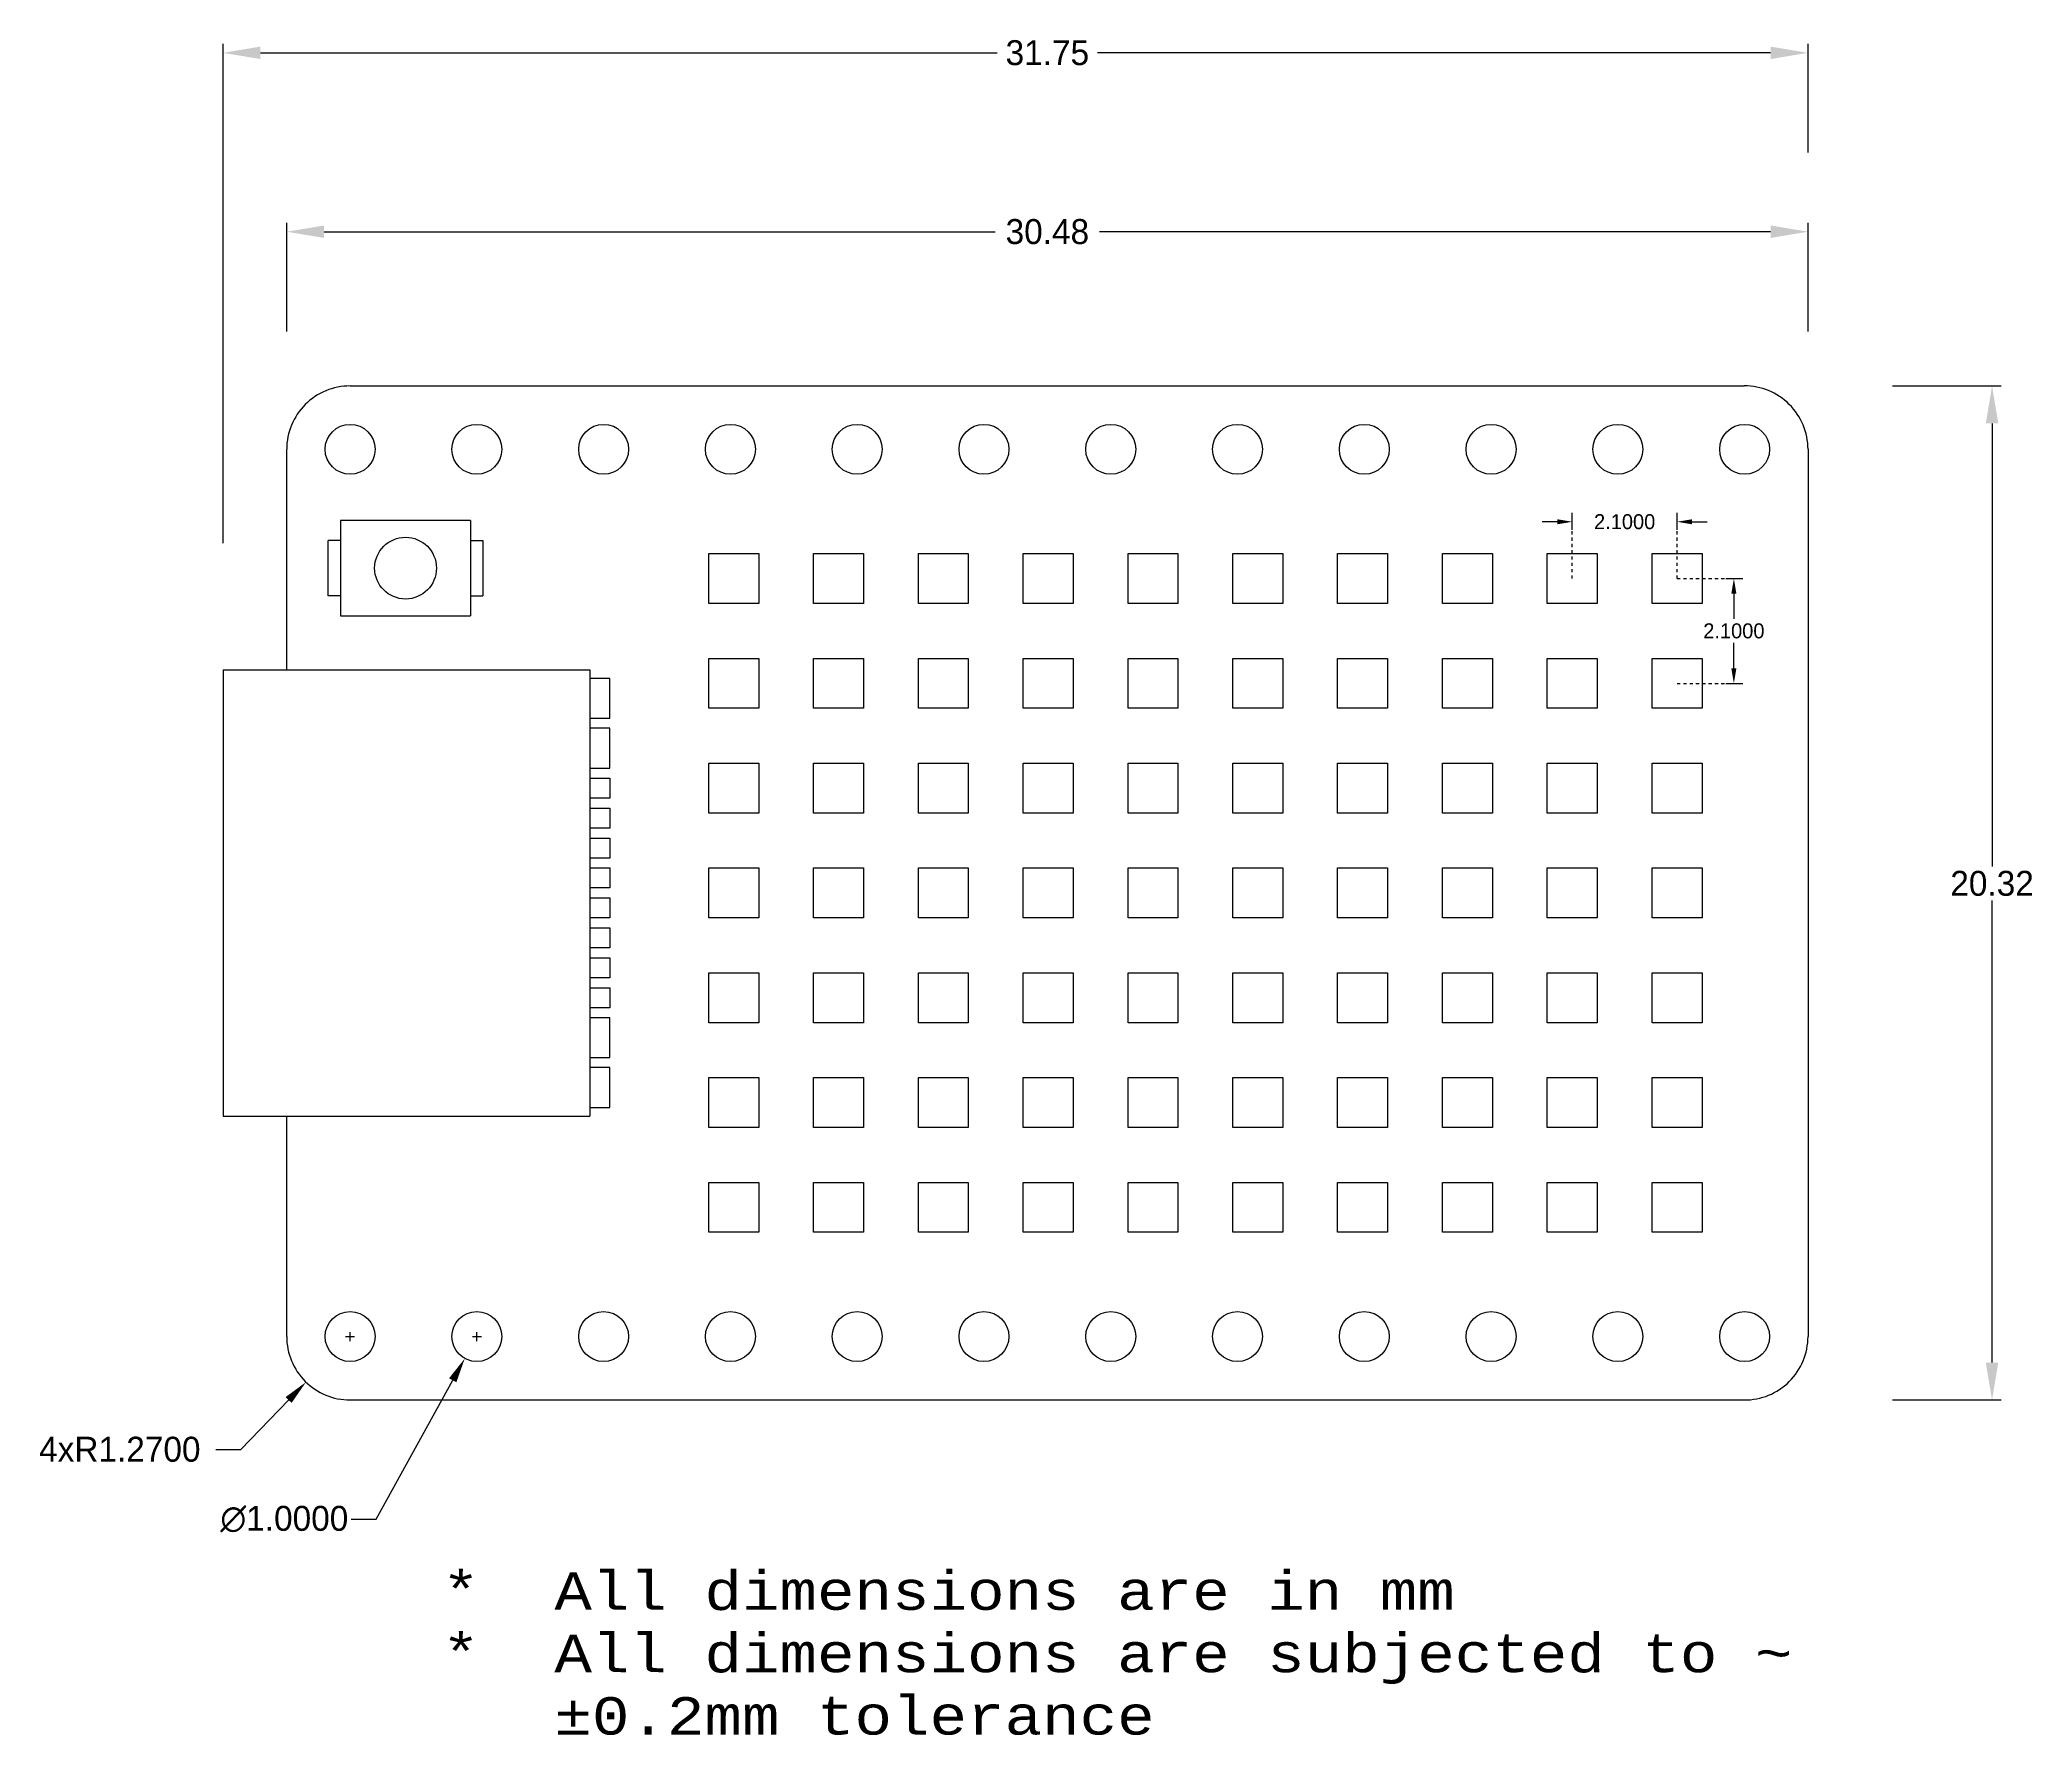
# Model space of a CAD drawing. Extents: x -4.9 to 35, y -6.7 to 27.3.
import ezdxf

# ---------------------------------------------------------------- set-up
doc = ezdxf.new("R2010")
doc.units = 0
doc.header["$MEASUREMENT"] = 0
doc.layers.get('0').update_dxf_attribs({"linetype": 'CONTINUOUS'})
doc.layers.get('Defpoints').update_dxf_attribs({"linetype": 'CONTINUOUS'})
doc.dimstyles.get("Standard").update_dxf_attribs({"dimtxt": 0.18, "dimasz": 0.18, "dimexe": 0.18, "dimexo": 0.0625, "dimgap": 0.09, "dimtad": 0, "dimtih": 1, "dimtoh": 1, "dimdec": 4, "dimzin": 0, "dimdsep": 46, "dimtxsty": 'Standard', "dimcen": 0.09, "dimadec": 0, "dimazin": 0, "dimtfac": 1, "dimtdec": 4, "dimtofl": 0, "dimtmove": 0, "dimatfit": 3, "dimfxl": 1, "dimtolj": 1, "dimtzin": 0, "dimarcsym": 0})

# ---------------------------------------------------------------- blocks, each defined once
blk = doc.blocks.new('*D19')
at = {"color": 0, "linetype": 'Continuous', "lineweight": -2, "transparency": 16777216}
for p, q in [((0, 21.414), (0, 23.59)), ((30.48, 21.414), (30.48, 23.59)), ((0.75, 23.41), (14.192, 23.41)), ((29.73, 23.41), (16.288, 23.41))]:
    blk.add_line(p, q, dxfattribs=at)
at = {"color": 0, "linetype": 'Continuous', "transparency": 16777216}
for points in [[(0.75, 23.535), (0.75, 23.285), (0, 23.41)], [(29.73, 23.535), (29.73, 23.285), (30.48, 23.41)]]:
    blk.add_solid(points, dxfattribs=at)
at = {"layer": 'Defpoints', "color": 0, "linetype": 'Continuous', "transparency": 16777216}
for p in [(30.48, 23.41), (0, 21.351), (30.48, 21.351)]:
    blk.add_point(p, dxfattribs=at)
at = {"color": 0, "linetype": 'Continuous', "transparency": 16777216, "insert": (15.24, 23.41), "char_height": 0.18, "attachment_point": 5}
blk.add_mtext('\\A1;{\\H2.77778x;30.48}', dxfattribs=at)
blk = doc.blocks.new('*D22')
at = {"color": 0, "linetype": 'Continuous', "lineweight": -2, "transparency": 16777216}
for p, q in [((32.171, 20.32), (34.347, 20.32)), ((34.167, 19.57), (34.167, 10.689)), ((34.167, 0.75), (34.167, 10.009)), ((32.171, 0), (34.347, 0))]:
    blk.add_line(p, q, dxfattribs=at)
at = {"color": 0, "linetype": 'Continuous', "transparency": 16777216}
for points in [[(34.042, 19.57), (34.292, 19.57), (34.167, 20.32)], [(34.042, 0.75), (34.292, 0.75), (34.167, 0)]]:
    blk.add_solid(points, dxfattribs=at)
at = {"layer": 'Defpoints', "color": 0, "linetype": 'Continuous', "transparency": 16777216}
for p in [(32.108, 20.32), (32.108, 0), (34.167, 0)]:
    blk.add_point(p, dxfattribs=at)
at = {"color": 0, "linetype": 'Continuous', "transparency": 16777216, "insert": (34.167, 10.349), "char_height": 0.18, "attachment_point": 5}
blk.add_mtext('\\A1;{\\H2.77778x;20.32}', dxfattribs=at)
blk = doc.blocks.new('*D23')
at = {"color": 0, "linetype": 'Continuous', "lineweight": -2, "transparency": 16777216}
for p, q in [((1.18, 1.27), (1.36, 1.27)), ((1.27, 1.18), (1.27, 1.36)), ((-0.92, -0.991), (0.039, -0.001)), ((-1.42, -0.991), (-0.92, -0.991))]:
    blk.add_line(p, q, dxfattribs=at)
at = {"color": 0, "linetype": 'Continuous', "transparency": 16777216}
blk.add_solid([(-0.021, 0.057), (0.099, -0.059), (0.387, 0.358)], dxfattribs=at)
at = {"layer": 'Defpoints', "color": 0, "linetype": 'Continuous', "transparency": 16777216}
for p in [(1.27, 1.27), (0.387, 0.358)]:
    blk.add_point(p, dxfattribs=at)
at = {"color": 0, "linetype": 'Continuous', "transparency": 16777216, "insert": (-3.343, -0.991), "char_height": 0.18, "attachment_point": 5}
blk.add_mtext('\\A1;{\\H2.77778x;4xR1.2700}', dxfattribs=at)
blk = doc.blocks.new('*D24')
at = {"color": 0, "linetype": 'Continuous', "lineweight": -2, "transparency": 16777216}
for p, q in [((3.72, 1.27), (3.9, 1.27)), ((3.81, 1.18), (3.81, 1.36)), ((1.793, -2.389), (3.327, 0.394)), ((1.293, -2.389), (1.793, -2.389))]:
    blk.add_line(p, q, dxfattribs=at)
at = {"color": 0, "linetype": 'Continuous', "transparency": 16777216}
blk.add_solid([(3.254, 0.434), (3.4, 0.354), (3.569, 0.832)], dxfattribs=at)
at = {"layer": 'Defpoints', "color": 0, "linetype": 'Continuous', "transparency": 16777216}
for p in [(4.051, 1.708), (3.569, 0.832)]:
    blk.add_point(p, dxfattribs=at)
at = {"color": 0, "linetype": 'Continuous', "transparency": 16777216, "insert": (-0.047, -2.389), "char_height": 0.18, "attachment_point": 5}
blk.add_mtext('\\A1;{\\H2.77778x;∅1.0000}', dxfattribs=at)
blk = doc.blocks.new('*D25')
at = {"color": 0, "linetype": 'Continuous', "lineweight": -2, "transparency": 16777216}
for p, q in [((25.456, 17.598), (25.156, 17.598)), ((25.756, 17.439), (25.756, 17.778)), ((27.856, 17.439), (27.856, 17.778)), ((28.156, 17.598), (28.456, 17.598))]:
    blk.add_line(p, q, dxfattribs=at)
at = {"color": 0, "linetype": 'Continuous', "transparency": 16777216}
for points in [[(25.456, 17.648), (25.456, 17.548), (25.756, 17.598)], [(28.156, 17.648), (28.156, 17.548), (27.856, 17.598)]]:
    blk.add_solid(points, dxfattribs=at)
at = {"layer": 'Defpoints', "color": 0, "linetype": 'Continuous', "transparency": 16777216}
for p in [(27.856, 17.598), (25.756, 17.377), (27.856, 17.377)]:
    blk.add_point(p, dxfattribs=at)
at = {"color": 0, "linetype": 'Continuous', "transparency": 16777216, "insert": (26.806, 17.598), "char_height": 0.18, "attachment_point": 5}
blk.add_mtext('\\A1;{\\H1.66667x;2.1000}', dxfattribs=at)
blk = doc.blocks.new('*D35')
at = {"color": 0, "linetype": 'Continuous', "lineweight": -2, "transparency": 16777216}
for p, q in [((28.836, 16.46), (29.174, 16.46)), ((28.994, 16.16), (28.994, 15.65)), ((28.994, 14.66), (28.994, 15.17)), ((28.836, 14.36), (29.174, 14.36))]:
    blk.add_line(p, q, dxfattribs=at)
at = {"color": 0, "linetype": 'Continuous', "transparency": 16777216}
for points in [[(28.944, 16.16), (29.044, 16.16), (28.994, 16.46)], [(28.944, 14.66), (29.044, 14.66), (28.994, 14.36)]]:
    blk.add_solid(points, dxfattribs=at)
at = {"layer": 'Defpoints', "color": 0, "linetype": 'Continuous', "transparency": 16777216}
for p in [(28.773, 16.46), (28.773, 14.36), (28.994, 14.36)]:
    blk.add_point(p, dxfattribs=at)
at = {"color": 0, "linetype": 'Continuous', "transparency": 16777216, "insert": (28.994, 15.41), "char_height": 0.18, "attachment_point": 5}
blk.add_mtext('\\A1;{\\H1.66667x;2.1000}', dxfattribs=at)
blk = doc.blocks.new('*D38')
at = {"color": 0, "linetype": 'Continuous', "lineweight": -2, "transparency": 16777216}
for p, q in [((-1.275, 17.172), (-1.275, 27.175)), ((30.48, 24.998), (30.48, 27.175)), ((-0.525, 26.995), (14.233, 26.995)), ((29.73, 26.995), (16.247, 26.995))]:
    blk.add_line(p, q, dxfattribs=at)
at = {"color": 0, "linetype": 'Continuous', "transparency": 16777216}
for points in [[(-0.525, 27.12), (-0.525, 26.87), (-1.275, 26.995)], [(29.73, 27.12), (29.73, 26.87), (30.48, 26.995)]]:
    blk.add_solid(points, dxfattribs=at)
at = {"layer": 'Defpoints', "color": 0, "linetype": 'Continuous', "transparency": 16777216}
for p in [(30.48, 26.995), (30.48, 24.936), (-1.275, 17.11)]:
    blk.add_point(p, dxfattribs=at)
at = {"color": 0, "linetype": 'Continuous', "transparency": 16777216, "insert": (15.24, 26.995), "char_height": 0.18, "attachment_point": 5}
blk.add_mtext('\\A1;{\\H2.77778x;31.75}', dxfattribs=at)

msp = doc.modelspace()

# ---------------------------------------------------------------- linework, layer by layer
at = {"linetype": 'Continuous'}
for p, q in [((1.27, 20.31996), (29.20136, 20.31996)), ((0.00004, 14.63), (0.00004, 19.04997)), ((30.47999, 19.04997), (30.47999, 1.27)), ((1.0813, 17.625), (1.0813, 15.7126)), ((3.6813, 17.625), (1.0813, 17.625)), ((3.6813, 17.625), (3.6813, 15.7126)), ((1.0813, 17.225), (0.8313, 17.225)), ((0.8313, 16.1126), (0.8313, 17.225)), ((3.6813, 17.225), (3.9313, 17.225)), ((3.9313, 17.225), (3.9313, 16.1126)), ((25.7563, 17.3439), (25.7563, 17.40704)), ((25.7563, 17.21763), (25.7563, 17.28077)), ((27.8563, 17.3439), (27.8563, 17.40704)), ((27.8563, 17.21763), (27.8563, 17.28077)), ((8.4563, 16.96), (9.4563, 16.96)), ((8.4563, 15.96), (8.4563, 16.96)), ((9.4563, 16.96), (9.4563, 15.96)), ((10.5563, 16.96), (11.5563, 16.96)), ((10.5563, 15.96), (10.5563, 16.96)), ((11.5563, 16.96), (11.5563, 15.96)), ((12.6563, 16.96), (13.6563, 16.96)), ((12.6563, 15.96), (12.6563, 16.96)), ((13.6563, 16.96), (13.6563, 15.96)), ((14.7563, 16.96), (15.7563, 16.96)), ((14.7563, 15.96), (14.7563, 16.96)), ((15.7563, 16.96), (15.7563, 15.96)), ((16.8563, 16.96), (17.8563, 16.96)), ((16.8563, 15.96), (16.8563, 16.96)), ((17.8563, 16.96), (17.8563, 15.96)), ((18.9563, 16.96), (19.9563, 16.96)), ((18.9563, 15.96), (18.9563, 16.96)), ((19.9563, 16.96), (19.9563, 15.96)), ((21.0563, 16.96), (22.0563, 16.96)), ((21.0563, 15.96), (21.0563, 16.96)), ((22.0563, 16.96), (22.0563, 15.96)), ((23.1563, 16.96), (24.1563, 16.96)), ((23.1563, 15.96), (23.1563, 16.96)), ((24.1563, 16.96), (24.1563, 15.96)), ((25.2563, 16.96), (26.2563, 16.96)), ((25.2563, 15.96), (25.2563, 16.96)), ((25.7563, 17.09136), (25.7563, 17.1545)), ((25.7563, 16.96509), (25.7563, 17.02822)), ((25.7563, 16.83882), (25.7563, 16.90195)), ((25.7563, 16.71254), (25.7563, 16.77568)), ((26.2563, 16.96), (26.2563, 15.96)), ((27.3563, 16.96), (28.3563, 16.96)), ((27.3563, 15.96), (27.3563, 16.96)), ((27.8563, 17.09136), (27.8563, 17.1545)), ((27.8563, 16.96509), (27.8563, 17.02822)), ((27.8563, 16.83882), (27.8563, 16.90195)), ((27.8563, 16.71254), (27.8563, 16.77568)), ((28.3563, 16.96), (28.3563, 15.96)), ((25.7563, 16.58627), (25.7563, 16.64941)), ((25.7563, 16.46), (25.7563, 16.52314)), ((27.8563, 16.58627), (27.8563, 16.64941)), ((27.8563, 16.46), (27.8563, 16.52314)), ((27.8563, 16.46), (27.91944, 16.46)), ((27.98257, 16.46), (28.04571, 16.46)), ((28.10884, 16.46), (28.17198, 16.46)), ((28.23512, 16.46), (28.29825, 16.46)), ((28.36139, 16.46), (28.42452, 16.46)), ((28.48766, 16.46), (28.5508, 16.46)), ((28.61393, 16.46), (28.67707, 16.46)), ((28.7402, 16.46), (28.80334, 16.46)), ((1.0813, 16.1126), (0.8313, 16.1126)), ((3.6813, 16.1126), (3.9313, 16.1126)), ((1.0813, 15.7126), (3.6813, 15.7126)), ((9.4563, 15.96), (8.4563, 15.96)), ((11.5563, 15.96), (10.5563, 15.96)), ((13.6563, 15.96), (12.6563, 15.96)), ((15.7563, 15.96), (14.7563, 15.96)), ((17.8563, 15.96), (16.8563, 15.96)), ((19.9563, 15.96), (18.9563, 15.96)), ((22.0563, 15.96), (21.0563, 15.96)), ((24.1563, 15.96), (23.1563, 15.96)), ((26.2563, 15.96), (25.2563, 15.96)), ((28.3563, 15.96), (27.3563, 15.96)), ((8.4563, 14.86), (9.4563, 14.86)), ((8.4563, 13.86), (8.4563, 14.86)), ((9.4563, 14.86), (9.4563, 13.86)), ((10.5563, 14.86), (11.5563, 14.86)), ((10.5563, 13.86), (10.5563, 14.86)), ((11.5563, 14.86), (11.5563, 13.86)), ((12.6563, 14.86), (13.6563, 14.86)), ((12.6563, 13.86), (12.6563, 14.86)), ((13.6563, 14.86), (13.6563, 13.86)), ((14.7563, 14.86), (15.7563, 14.86)), ((14.7563, 13.86), (14.7563, 14.86)), ((15.7563, 14.86), (15.7563, 13.86)), ((16.8563, 14.86), (17.8563, 14.86)), ((16.8563, 13.86), (16.8563, 14.86)), ((17.8563, 14.86), (17.8563, 13.86)), ((18.9563, 14.86), (19.9563, 14.86)), ((18.9563, 13.86), (18.9563, 14.86)), ((19.9563, 14.86), (19.9563, 13.86)), ((21.0563, 14.86), (22.0563, 14.86)), ((21.0563, 13.86), (21.0563, 14.86)), ((22.0563, 14.86), (22.0563, 13.86)), ((23.1563, 14.86), (24.1563, 14.86)), ((23.1563, 13.86), (23.1563, 14.86)), ((24.1563, 14.86), (24.1563, 13.86)), ((25.2563, 14.86), (26.2563, 14.86)), ((25.2563, 13.86), (25.2563, 14.86)), ((26.2563, 14.86), (26.2563, 13.86)), ((27.3563, 14.86), (28.3563, 14.86)), ((27.3563, 13.86), (27.3563, 14.86)), ((28.3563, 14.86), (28.3563, 13.86)), ((-1.275, 14.63), (-1.275, 5.69)), ((-1.275, 14.63), (6.075, 14.63)), ((6.075, 14.63), (6.075, 5.69)), ((6.475, 14.46), (6.075, 14.46)), ((6.475, 13.66), (6.475, 14.46)), ((27.8563, 14.36), (27.91944, 14.36)), ((27.98257, 14.36), (28.04571, 14.36)), ((28.10884, 14.36), (28.17198, 14.36)), ((28.23512, 14.36), (28.29825, 14.36)), ((28.36139, 14.36), (28.42452, 14.36)), ((28.48766, 14.36), (28.5508, 14.36)), ((28.61393, 14.36), (28.67707, 14.36)), ((28.7402, 14.36), (28.80334, 14.36)), ((6.075, 13.66), (6.475, 13.66)), ((9.4563, 13.86), (8.4563, 13.86)), ((11.5563, 13.86), (10.5563, 13.86)), ((13.6563, 13.86), (12.6563, 13.86)), ((15.7563, 13.86), (14.7563, 13.86)), ((17.8563, 13.86), (16.8563, 13.86)), ((19.9563, 13.86), (18.9563, 13.86)), ((22.0563, 13.86), (21.0563, 13.86)), ((24.1563, 13.86), (23.1563, 13.86)), ((26.2563, 13.86), (25.2563, 13.86)), ((28.3563, 13.86), (27.3563, 13.86)), ((6.475, 13.46), (6.075, 13.46)), ((6.475, 12.66), (6.475, 13.46)), ((6.075, 12.66), (6.475, 12.66)), ((6.075, 12.46), (6.475, 12.46)), ((6.475, 12.46), (6.475, 12.06)), ((8.4563, 12.76), (9.4563, 12.76)), ((8.4563, 11.76), (8.4563, 12.76)), ((9.4563, 12.76), (9.4563, 11.76)), ((10.5563, 12.76), (11.5563, 12.76)), ((10.5563, 11.76), (10.5563, 12.76)), ((11.5563, 12.76), (11.5563, 11.76)), ((12.6563, 12.76), (13.6563, 12.76)), ((12.6563, 11.76), (12.6563, 12.76)), ((13.6563, 12.76), (13.6563, 11.76)), ((14.7563, 12.76), (15.7563, 12.76)), ((14.7563, 11.76), (14.7563, 12.76)), ((15.7563, 12.76), (15.7563, 11.76)), ((16.8563, 12.76), (17.8563, 12.76)), ((16.8563, 11.76), (16.8563, 12.76)), ((17.8563, 12.76), (17.8563, 11.76)), ((18.9563, 12.76), (19.9563, 12.76)), ((18.9563, 11.76), (18.9563, 12.76)), ((19.9563, 12.76), (19.9563, 11.76)), ((21.0563, 12.76), (22.0563, 12.76)), ((21.0563, 11.76), (21.0563, 12.76)), ((22.0563, 12.76), (22.0563, 11.76)), ((23.1563, 12.76), (24.1563, 12.76)), ((23.1563, 11.76), (23.1563, 12.76)), ((24.1563, 12.76), (24.1563, 11.76)), ((25.2563, 12.76), (26.2563, 12.76)), ((25.2563, 11.76), (25.2563, 12.76)), ((26.2563, 12.76), (26.2563, 11.76)), ((27.3563, 12.76), (28.3563, 12.76)), ((27.3563, 11.76), (27.3563, 12.76)), ((28.3563, 12.76), (28.3563, 11.76)), ((6.475, 12.06), (6.075, 12.06)), ((6.075, 11.86), (6.475, 11.86)), ((6.475, 11.86), (6.475, 11.46)), ((9.4563, 11.76), (8.4563, 11.76)), ((11.5563, 11.76), (10.5563, 11.76)), ((13.6563, 11.76), (12.6563, 11.76)), ((15.7563, 11.76), (14.7563, 11.76)), ((17.8563, 11.76), (16.8563, 11.76)), ((19.9563, 11.76), (18.9563, 11.76)), ((22.0563, 11.76), (21.0563, 11.76)), ((24.1563, 11.76), (23.1563, 11.76)), ((26.2563, 11.76), (25.2563, 11.76)), ((28.3563, 11.76), (27.3563, 11.76)), ((6.475, 11.46), (6.075, 11.46)), ((6.075, 11.26), (6.475, 11.26)), ((6.475, 11.26), (6.475, 10.86)), ((6.475, 10.86), (6.075, 10.86)), ((6.075, 10.66), (6.475, 10.66)), ((6.475, 10.66), (6.475, 10.26)), ((8.4563, 10.66), (9.4563, 10.66)), ((8.4563, 9.66), (8.4563, 10.66)), ((9.4563, 10.66), (9.4563, 9.66)), ((10.5563, 10.66), (11.5563, 10.66)), ((10.5563, 9.66), (10.5563, 10.66)), ((11.5563, 10.66), (11.5563, 9.66)), ((12.6563, 10.66), (13.6563, 10.66)), ((12.6563, 9.66), (12.6563, 10.66)), ((13.6563, 10.66), (13.6563, 9.66)), ((14.7563, 10.66), (15.7563, 10.66)), ((14.7563, 9.66), (14.7563, 10.66)), ((15.7563, 10.66), (15.7563, 9.66)), ((16.8563, 10.66), (17.8563, 10.66)), ((16.8563, 9.66), (16.8563, 10.66)), ((17.8563, 10.66), (17.8563, 9.66)), ((18.9563, 10.66), (19.9563, 10.66)), ((18.9563, 9.66), (18.9563, 10.66)), ((19.9563, 10.66), (19.9563, 9.66)), ((21.0563, 10.66), (22.0563, 10.66)), ((21.0563, 9.66), (21.0563, 10.66)), ((22.0563, 10.66), (22.0563, 9.66)), ((23.1563, 10.66), (24.1563, 10.66)), ((23.1563, 9.66), (23.1563, 10.66)), ((24.1563, 10.66), (24.1563, 9.66)), ((25.2563, 10.66), (26.2563, 10.66)), ((25.2563, 9.66), (25.2563, 10.66)), ((26.2563, 10.66), (26.2563, 9.66)), ((27.3563, 10.66), (28.3563, 10.66)), ((27.3563, 9.66), (27.3563, 10.66)), ((28.3563, 10.66), (28.3563, 9.66)), ((6.475, 10.26), (6.075, 10.26)), ((6.075, 10.06), (6.475, 10.06)), ((6.475, 10.06), (6.475, 9.66)), ((6.475, 9.66), (6.075, 9.66)), ((9.4563, 9.66), (8.4563, 9.66)), ((11.5563, 9.66), (10.5563, 9.66)), ((13.6563, 9.66), (12.6563, 9.66)), ((15.7563, 9.66), (14.7563, 9.66)), ((17.8563, 9.66), (16.8563, 9.66)), ((19.9563, 9.66), (18.9563, 9.66)), ((22.0563, 9.66), (21.0563, 9.66)), ((24.1563, 9.66), (23.1563, 9.66)), ((26.2563, 9.66), (25.2563, 9.66)), ((28.3563, 9.66), (27.3563, 9.66)), ((6.075, 9.46), (6.475, 9.46)), ((6.475, 9.46), (6.475, 9.06)), ((6.475, 9.06), (6.075, 9.06)), ((6.075, 8.86), (6.475, 8.86)), ((6.475, 8.86), (6.475, 8.46)), ((6.475, 8.46), (6.075, 8.46)), ((8.4563, 8.56), (9.4563, 8.56)), ((8.4563, 7.56), (8.4563, 8.56)), ((9.4563, 8.56), (9.4563, 7.56)), ((10.5563, 8.56), (11.5563, 8.56)), ((10.5563, 7.56), (10.5563, 8.56)), ((11.5563, 8.56), (11.5563, 7.56)), ((12.6563, 8.56), (13.6563, 8.56)), ((12.6563, 7.56), (12.6563, 8.56)), ((13.6563, 8.56), (13.6563, 7.56)), ((14.7563, 8.56), (15.7563, 8.56)), ((14.7563, 7.56), (14.7563, 8.56)), ((15.7563, 8.56), (15.7563, 7.56)), ((16.8563, 8.56), (17.8563, 8.56)), ((16.8563, 7.56), (16.8563, 8.56)), ((17.8563, 8.56), (17.8563, 7.56)), ((18.9563, 8.56), (19.9563, 8.56)), ((18.9563, 7.56), (18.9563, 8.56)), ((19.9563, 8.56), (19.9563, 7.56)), ((21.0563, 8.56), (22.0563, 8.56)), ((21.0563, 7.56), (21.0563, 8.56)), ((22.0563, 8.56), (22.0563, 7.56)), ((23.1563, 8.56), (24.1563, 8.56)), ((23.1563, 7.56), (23.1563, 8.56)), ((24.1563, 8.56), (24.1563, 7.56)), ((25.2563, 8.56), (26.2563, 8.56)), ((25.2563, 7.56), (25.2563, 8.56)), ((26.2563, 8.56), (26.2563, 7.56)), ((27.3563, 8.56), (28.3563, 8.56)), ((27.3563, 7.56), (27.3563, 8.56)), ((28.3563, 8.56), (28.3563, 7.56)), ((6.075, 8.26), (6.475, 8.26)), ((6.475, 8.26), (6.475, 7.86)), ((6.475, 7.86), (6.075, 7.86)), ((6.475, 7.66), (6.075, 7.66)), ((6.475, 6.86), (6.475, 7.66)), ((9.4563, 7.56), (8.4563, 7.56)), ((11.5563, 7.56), (10.5563, 7.56)), ((13.6563, 7.56), (12.6563, 7.56)), ((15.7563, 7.56), (14.7563, 7.56)), ((17.8563, 7.56), (16.8563, 7.56)), ((19.9563, 7.56), (18.9563, 7.56)), ((22.0563, 7.56), (21.0563, 7.56)), ((24.1563, 7.56), (23.1563, 7.56)), ((26.2563, 7.56), (25.2563, 7.56)), ((28.3563, 7.56), (27.3563, 7.56)), ((6.075, 6.86), (6.475, 6.86)), ((6.475, 6.66), (6.075, 6.66)), ((6.475, 5.86), (6.475, 6.66)), ((8.4563, 6.46), (9.4563, 6.46)), ((8.4563, 5.46), (8.4563, 6.46)), ((9.4563, 6.46), (9.4563, 5.46)), ((10.5563, 6.46), (11.5563, 6.46)), ((10.5563, 5.46), (10.5563, 6.46)), ((11.5563, 6.46), (11.5563, 5.46)), ((12.6563, 6.46), (13.6563, 6.46)), ((12.6563, 5.46), (12.6563, 6.46)), ((13.6563, 6.46), (13.6563, 5.46)), ((14.7563, 6.46), (15.7563, 6.46)), ((14.7563, 5.46), (14.7563, 6.46)), ((15.7563, 6.46), (15.7563, 5.46)), ((16.8563, 6.46), (17.8563, 6.46)), ((16.8563, 5.46), (16.8563, 6.46)), ((17.8563, 6.46), (17.8563, 5.46)), ((18.9563, 6.46), (19.9563, 6.46)), ((18.9563, 5.46), (18.9563, 6.46)), ((19.9563, 6.46), (19.9563, 5.46)), ((21.0563, 6.46), (22.0563, 6.46)), ((21.0563, 5.46), (21.0563, 6.46)), ((22.0563, 6.46), (22.0563, 5.46)), ((23.1563, 6.46), (24.1563, 6.46)), ((23.1563, 5.46), (23.1563, 6.46)), ((24.1563, 6.46), (24.1563, 5.46)), ((25.2563, 6.46), (26.2563, 6.46)), ((25.2563, 5.46), (25.2563, 6.46)), ((26.2563, 6.46), (26.2563, 5.46)), ((27.3563, 6.46), (28.3563, 6.46)), ((27.3563, 5.46), (27.3563, 6.46)), ((28.3563, 6.46), (28.3563, 5.46)), ((-1.275, 5.69), (6.075, 5.69)), ((0.00004, 1.27), (0.00004, 5.69)), ((6.075, 5.86), (6.475, 5.86)), ((9.4563, 5.46), (8.4563, 5.46)), ((11.5563, 5.46), (10.5563, 5.46)), ((13.6563, 5.46), (12.6563, 5.46)), ((15.7563, 5.46), (14.7563, 5.46)), ((17.8563, 5.46), (16.8563, 5.46)), ((19.9563, 5.46), (18.9563, 5.46)), ((22.0563, 5.46), (21.0563, 5.46)), ((24.1563, 5.46), (23.1563, 5.46)), ((26.2563, 5.46), (25.2563, 5.46)), ((28.3563, 5.46), (27.3563, 5.46)), ((8.4563, 4.36), (9.4563, 4.36)), ((8.4563, 3.36), (8.4563, 4.36)), ((9.4563, 4.36), (9.4563, 3.36)), ((10.5563, 4.36), (11.5563, 4.36)), ((10.5563, 3.36), (10.5563, 4.36)), ((11.5563, 4.36), (11.5563, 3.36)), ((12.6563, 4.36), (13.6563, 4.36)), ((12.6563, 3.36), (12.6563, 4.36)), ((13.6563, 4.36), (13.6563, 3.36)), ((14.7563, 4.36), (15.7563, 4.36)), ((14.7563, 3.36), (14.7563, 4.36)), ((15.7563, 4.36), (15.7563, 3.36)), ((16.8563, 4.36), (17.8563, 4.36)), ((16.8563, 3.36), (16.8563, 4.36)), ((17.8563, 4.36), (17.8563, 3.36)), ((18.9563, 4.36), (19.9563, 4.36)), ((18.9563, 3.36), (18.9563, 4.36)), ((19.9563, 4.36), (19.9563, 3.36)), ((21.0563, 4.36), (22.0563, 4.36)), ((21.0563, 3.36), (21.0563, 4.36)), ((22.0563, 4.36), (22.0563, 3.36)), ((23.1563, 4.36), (24.1563, 4.36)), ((23.1563, 3.36), (23.1563, 4.36)), ((24.1563, 4.36), (24.1563, 3.36)), ((25.2563, 4.36), (26.2563, 4.36)), ((25.2563, 3.36), (25.2563, 4.36)), ((26.2563, 4.36), (26.2563, 3.36)), ((27.3563, 4.36), (28.3563, 4.36)), ((27.3563, 3.36), (27.3563, 4.36)), ((28.3563, 4.36), (28.3563, 3.36)), ((9.4563, 3.36), (8.4563, 3.36)), ((11.5563, 3.36), (10.5563, 3.36)), ((13.6563, 3.36), (12.6563, 3.36)), ((15.7563, 3.36), (14.7563, 3.36)), ((17.8563, 3.36), (16.8563, 3.36)), ((19.9563, 3.36), (18.9563, 3.36)), ((22.0563, 3.36), (21.0563, 3.36)), ((24.1563, 3.36), (23.1563, 3.36)), ((26.2563, 3.36), (25.2563, 3.36)), ((28.3563, 3.36), (27.3563, 3.36)), ((1.27003, 0.00004), (29.20136, 0.00004))]:
    msp.add_line(p, q, dxfattribs=at)
for centre, radius in [((1.27003, 19.04997), 0.5), ((3.81003, 19.04997), 0.5), ((6.35003, 19.04997), 0.5), ((8.89003, 19.04997), 0.5), ((11.43003, 19.04997), 0.5), ((13.97003, 19.04997), 0.5), ((16.51003, 19.04997), 0.5), ((19.05003, 19.04997), 0.5), ((21.59003, 19.04997), 0.5), ((24.13003, 19.04997), 0.5), ((26.67003, 19.04997), 0.5), ((29.21003, 19.04997), 0.5), ((2.3813, 16.6688), 0.61852), ((1.27, 1.27), 0.5), ((3.81, 1.27), 0.5), ((6.35, 1.27), 0.5), ((8.89, 1.27), 0.5), ((11.43, 1.27), 0.5), ((13.97, 1.27), 0.5), ((16.51, 1.27), 0.5), ((19.05, 1.27), 0.5), ((21.59, 1.27), 0.5), ((24.13, 1.27), 0.5), ((26.67, 1.27), 0.5), ((29.21, 1.27), 0.5)]:
    msp.add_circle(centre, radius, dxfattribs=at)
for centre, start, end in [((1.27003, 19.04997), 89.998673, 180), ((29.21, 19.05), 359.998673, 90.389895), ((1.27003, 1.27003), 179.998673, 270), ((29.21, 1.27), 269.610108, 0.001327)]:
    msp.add_arc(centre, 1.26999, start, end, dxfattribs=at)

# ---------------------------------------------------------------- texts
at = {"linetype": 'Continuous', "insert": (2.36354, -3.45576), "char_height": 0.75, "attachment_point": 1}
msp.add_mtext_dynamic_manual_height_columns('\\pxi-3,l4,t4;{\\fCourier New TUR|b0|i0|c0|p49;*^IAll dimensions are in mm\\P*^IAll dimensions are subjected to ~ ±0.2mm tolerance}', width=28.5044862, gutter_width=1, heights=[0], dxfattribs=at)

# ---------------------------------------------------------------- dimensions: what is measured, and where the dimension line sits
at = {"linetype": 'Continuous'}
for base, p1, p2, text, picture, middle in [((30.47999, 26.99456), (-1.275, 17.10959), (30.47999, 24.93567), '{\\H2.77778x;31.75}', '*D38', (15.24001, 26.99456)), ((30.47999, 23.41025), (0.00004, 21.35136), (30.47999, 21.35136), '{\\H2.77778x;30.48}', '*D19', (15.24001, 23.41025))]:
    dim = msp.add_linear_dim(base=base, p1=p1, p2=p2, text=text, dimstyle='Standard', override={"dimscale": 0, "dimasz": 0.75}, dxfattribs=at)
    dim.commit()
    dim.dimension.update_dxf_attribs({"geometry": picture, "text_midpoint": middle, "dimtype": 160})
dim = msp.add_linear_dim(base=(34.16726, 0.00004), p1=(32.10837, 20.31996), p2=(32.10837, 0.00004), angle=270, text='{\\H2.77778x;20.32}', dimstyle='Standard', override={"dimscale": 0, "dimasz": 0.75}, dxfattribs=at)
dim.commit()
dim.dimension.update_dxf_attribs({"geometry": '*D22', "text_midpoint": (34.16726, 10.34863), "dimtype": 160})
dim = msp.add_linear_dim(base=(27.8563, 17.59811), p1=(25.7563, 17.37692), p2=(27.8563, 17.37692), text='{\\H1.66667x;<>}', dimstyle='Standard', override={"dimasz": 0.3}, dxfattribs=at)
dim.commit()
dim.dimension.update_dxf_attribs({"geometry": '*D25', "text_midpoint": (26.8063, 17.59811)})
dim = msp.add_linear_dim(base=(28.99441, 14.36), p1=(28.77322, 16.46), p2=(28.77322, 14.36), angle=270, text='{\\H1.66667x;<>}', dimstyle='Standard', override={"dimasz": 0.3}, dxfattribs=at)
dim.commit()
dim.dimension.update_dxf_attribs({"geometry": '*D35', "text_midpoint": (28.99441, 15.41)})
dim = msp.add_diameter_dim_2p(p1=(4.05138, 1.70788), p2=(3.56862, 0.83212), text='{\\H2.77778x;<>}', dimstyle='Standard', override={"dimasz": 0.5}, dxfattribs=at)
dim.commit()
dim.dimension.update_dxf_attribs({"geometry": '*D24', "text_midpoint": (-0.04723, -2.38939), "dimtype": 163})
dim = msp.add_radius_dim(center=(1.27003, 1.27003), mpoint=(0.38652, 0.35774), text='{\\H2.77778x;4x<>}', dimstyle='Standard', override={"dimasz": 0.5}, dxfattribs=at)
dim.commit()
dim.dimension.update_dxf_attribs({"geometry": '*D23', "text_midpoint": (-3.34348, -0.99149), "dimtype": 164})

doc.saveas('drawing.dxf')
